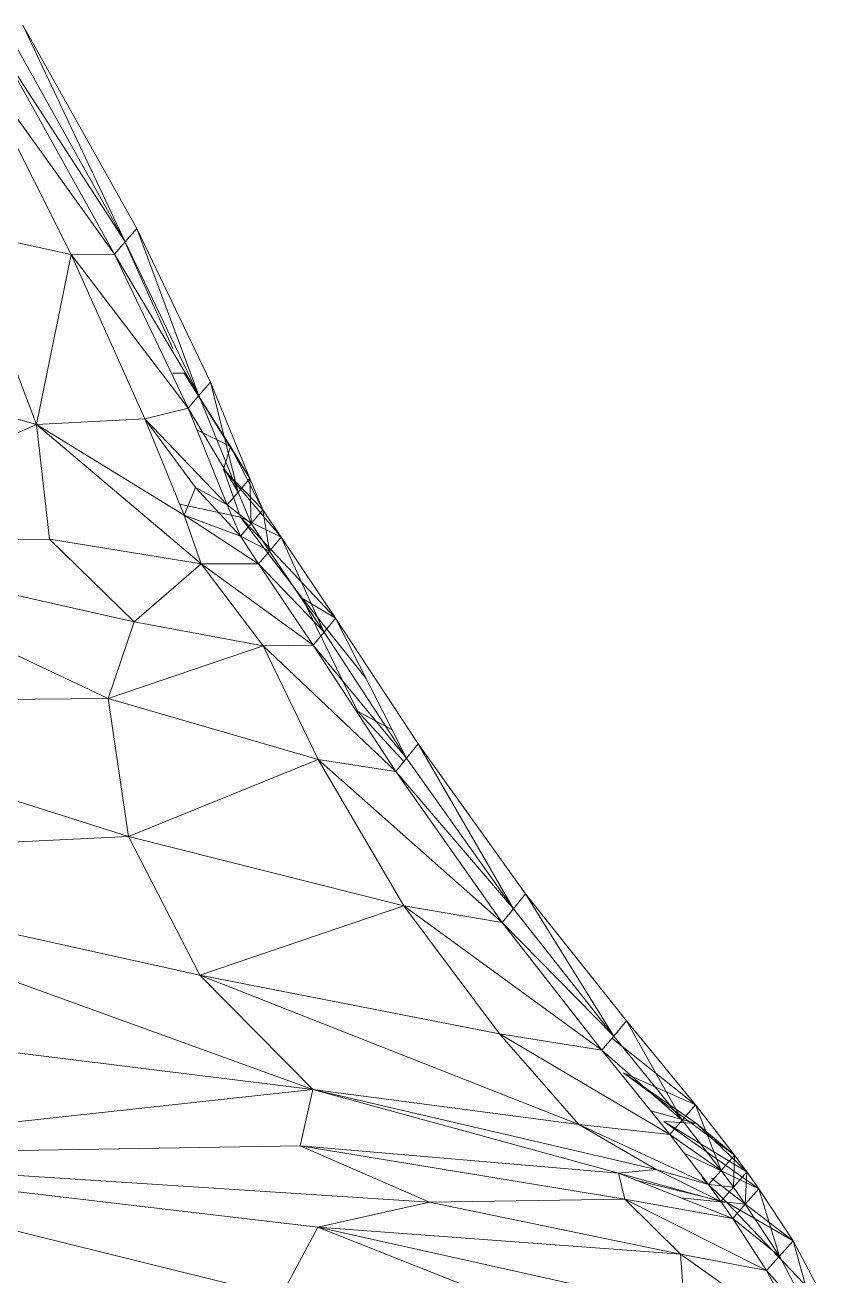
# Model space of a CAD drawing. Header units: millimetres. Extents: x -8591 to 7092, y -1621 to 14390.
# Drawn here: x -4166 to -4129.6, y 2991.4 to 3048 of the extents above; entities that cross this region are included whole.
import ezdxf

# ---------------------------------------------------------------- set-up
doc = ezdxf.new("R2010")
doc.units = ezdxf.units.MM
doc.layers.add('G-IMPT', color=8, linetype='Continuous', lineweight=9)
doc.layers.add('I-FURN', color=30, linetype='Continuous', lineweight=9)

# ---------------------------------------------------------------- blocks, each defined once
blk = doc.blocks.new('Artificial banana plant 1500mm - Family 4__C1-728657-Begane grond')
at = {"layer": 'G-IMPT'}
for p, q in [((251.765, 381.932), (246.606, 391.128)), ((251.765, 381.932), (246.606, 391.128)), ((251.243, 381.329), (246.606, 391.128)), ((251.243, 381.329), (246.606, 391.128)), ((246.102, 390.53), (251.243, 381.329)), ((251.243, 381.329), (246.102, 390.53)), ((250.758, 380.77), (244.17, 389.943)), ((250.758, 380.77), (244.17, 389.943)), ((244.17, 389.943), (248.799, 380.752)), ((244.17, 389.943), (248.799, 380.752)), ((245.63, 389.974), (251.243, 381.329)), ((245.63, 389.974), (251.243, 381.329)), ((245.63, 389.974), (250.758, 380.77)), ((245.63, 389.974), (250.758, 380.77)), ((248.799, 380.752), (243.89, 381.834)), ((248.799, 380.752), (243.89, 381.834)), ((243.89, 381.834), (247.228, 373.057)), ((243.89, 381.834), (247.228, 373.057)), ((251.765, 381.932), (251.243, 381.329)), ((251.765, 381.932), (251.243, 381.329)), ((255.098, 374.982), (251.765, 381.932)), ((255.098, 374.982), (251.765, 381.932)), ((254.573, 374.372), (251.765, 381.932)), ((254.573, 374.372), (251.765, 381.932)), ((251.243, 381.329), (250.758, 380.77)), ((251.243, 381.329), (250.758, 380.77)), ((253.401, 376.501), (251.219, 381.329)), ((253.401, 376.501), (251.219, 381.329)), ((251.243, 381.329), (254.573, 374.372)), ((254.573, 374.372), (251.243, 381.329)), ((248.799, 380.752), (247.228, 373.057)), ((248.799, 380.752), (247.228, 373.057)), ((250.758, 380.77), (248.799, 380.752)), ((250.758, 380.77), (248.799, 380.752)), ((254.085, 373.807), (248.799, 380.752)), ((254.085, 373.807), (248.799, 380.752)), ((248.799, 380.752), (252.13, 373.327)), ((248.799, 380.752), (252.13, 373.327)), ((250.758, 380.77), (254.573, 374.372)), ((250.758, 380.77), (254.573, 374.372)), ((250.758, 380.77), (254.085, 373.807)), ((250.758, 380.77), (254.085, 373.807)), ((247.228, 373.057), (232.276, 377.386)), ((247.228, 373.057), (232.276, 377.386)), ((253.906, 375.385), (253.401, 375.388)), ((253.906, 375.385), (253.401, 375.388)), ((256.876, 370.626), (253.906, 375.385)), ((256.876, 370.626), (253.906, 375.385)), ((256.007, 372.068), (253.906, 375.385)), ((256.007, 372.068), (253.906, 375.385)), ((255.098, 374.982), (254.573, 374.372)), ((255.098, 374.982), (254.573, 374.372)), ((256.876, 370.626), (255.098, 374.982)), ((256.876, 370.626), (255.098, 374.982)), ((256.35, 370.008), (255.098, 374.982)), ((256.35, 370.008), (255.098, 374.982)), ((254.573, 374.372), (254.085, 373.807)), ((254.573, 374.372), (254.085, 373.807)), ((254.573, 374.372), (256.35, 370.008)), ((256.35, 370.008), (254.573, 374.372)), ((252.13, 373.327), (247.228, 373.057)), ((252.13, 373.327), (247.228, 373.057)), ((254.085, 373.807), (252.13, 373.327)), ((254.085, 373.807), (252.13, 373.327)), ((255.862, 369.436), (252.13, 373.327)), ((255.862, 369.436), (252.13, 373.327)), ((252.13, 373.327), (254.428, 370.221)), ((252.13, 373.327), (254.428, 370.221)), ((252.13, 373.327), (253.909, 368.965)), ((252.13, 373.327), (253.909, 368.965)), ((254.085, 373.807), (256.35, 370.008)), ((254.085, 373.807), (256.35, 370.008)), ((254.085, 373.807), (255.862, 369.436)), ((254.085, 373.807), (255.862, 369.436)), ((247.228, 373.057), (235.355, 367.809)), ((247.228, 373.057), (235.355, 367.809)), ((253.909, 368.965), (247.228, 373.057)), ((253.909, 368.965), (247.228, 373.057)), ((254.676, 366.768), (247.228, 373.057)), ((254.676, 366.768), (247.228, 373.057)), ((247.228, 373.057), (247.813, 367.883)), ((247.228, 373.057), (247.813, 367.883)), ((256.007, 372.068), (254.486, 372.82)), ((256.007, 372.068), (254.486, 372.82)), ((255.687, 371.05), (256.007, 372.068)), ((255.687, 371.05), (256.007, 372.068)), ((256.876, 370.626), (256.007, 372.068)), ((256.876, 370.626), (256.007, 372.068)), ((257.469, 369.207), (256.007, 372.068)), ((257.469, 369.207), (256.007, 372.068)), ((258.292, 367.964), (255.687, 371.05)), ((258.292, 367.964), (255.687, 371.05)), ((257.469, 369.207), (255.687, 371.05)), ((257.469, 369.207), (255.687, 371.05)), ((256.454, 368.87), (255.687, 371.05)), ((256.454, 368.87), (255.687, 371.05)), ((256.876, 370.626), (256.35, 370.008)), ((256.876, 370.626), (256.35, 370.008)), ((257.469, 369.207), (256.876, 370.626)), ((257.469, 369.207), (256.876, 370.626)), ((256.943, 368.584), (256.876, 370.626)), ((256.943, 368.584), (256.876, 370.626)), ((254.428, 370.221), (253.909, 368.965)), ((254.428, 370.221), (253.909, 368.965)), ((255.862, 369.436), (254.428, 370.221)), ((255.862, 369.436), (254.428, 370.221)), ((256.455, 368.009), (254.428, 370.221)), ((256.455, 368.009), (254.428, 370.221)), ((256.35, 370.008), (255.862, 369.436)), ((256.35, 370.008), (255.862, 369.436)), ((256.35, 370.008), (256.943, 368.584)), ((256.943, 368.584), (256.35, 370.008)), ((256.454, 368.87), (253.706, 369.462)), ((256.454, 368.87), (253.706, 369.462)), ((255.862, 369.436), (256.943, 368.584)), ((255.862, 369.436), (256.943, 368.584)), ((255.862, 369.436), (256.455, 368.009)), ((255.862, 369.436), (256.455, 368.009)), ((256.455, 368.009), (253.909, 368.965)), ((256.455, 368.009), (253.909, 368.965)), ((257.278, 366.762), (253.909, 368.965)), ((257.278, 366.762), (253.909, 368.965)), ((253.909, 368.965), (254.676, 366.768)), ((253.909, 368.965), (254.676, 366.768)), ((260.761, 364.314), (256.454, 368.87)), ((260.761, 364.314), (256.454, 368.87)), ((258.292, 367.964), (256.454, 368.87)), ((258.292, 367.964), (256.454, 368.87)), ((259.264, 365.192), (256.454, 368.87)), ((259.264, 365.192), (256.454, 368.87)), ((257.469, 369.207), (256.943, 368.584)), ((257.469, 369.207), (256.943, 368.584)), ((258.292, 367.964), (257.469, 369.207)), ((258.292, 367.964), (257.469, 369.207)), ((257.767, 367.34), (257.469, 369.207)), ((257.767, 367.34), (257.469, 369.207)), ((256.943, 368.584), (256.455, 368.009)), ((256.943, 368.584), (256.455, 368.009)), ((256.943, 368.584), (257.767, 367.34)), ((257.767, 367.34), (256.943, 368.584)), ((247.813, 367.883), (235.355, 367.809)), ((247.813, 367.883), (235.355, 367.809)), ((251.65, 364.142), (235.355, 367.809)), ((251.65, 364.142), (235.355, 367.809)), ((250.467, 360.675), (235.355, 367.809)), ((250.467, 360.675), (235.355, 367.809)), ((254.676, 366.768), (247.813, 367.883)), ((254.676, 366.768), (247.813, 367.883)), ((247.813, 367.883), (251.65, 364.142)), ((247.813, 367.883), (251.65, 364.142)), ((256.455, 368.009), (257.767, 367.34)), ((256.455, 368.009), (257.767, 367.34)), ((256.455, 368.009), (257.278, 366.762)), ((256.455, 368.009), (257.278, 366.762)), ((258.292, 367.964), (257.767, 367.34)), ((258.292, 367.964), (257.767, 367.34)), ((260.761, 364.314), (258.292, 367.964)), ((260.761, 364.314), (258.292, 367.964)), ((260.236, 363.681), (258.292, 367.964)), ((260.236, 363.681), (258.292, 367.964)), ((257.767, 367.34), (257.278, 366.762)), ((257.767, 367.34), (257.278, 366.762)), ((257.767, 367.34), (260.236, 363.681)), ((260.236, 363.681), (257.767, 367.34)), ((254.676, 366.768), (251.65, 364.142)), ((254.676, 366.768), (251.65, 364.142)), ((257.278, 366.762), (254.676, 366.768)), ((257.278, 366.762), (254.676, 366.768)), ((259.749, 363.093), (254.676, 366.768)), ((259.749, 363.093), (254.676, 366.768)), ((254.676, 366.768), (257.489, 363.059)), ((254.676, 366.768), (257.489, 363.059)), ((257.278, 366.762), (260.236, 363.681)), ((257.278, 366.762), (260.236, 363.681)), ((257.278, 366.762), (259.749, 363.093)), ((257.278, 366.762), (259.749, 363.093)), ((262.148, 361.578), (259.264, 365.192)), ((262.148, 361.578), (259.264, 365.192)), ((260.761, 364.314), (259.264, 365.192)), ((260.761, 364.314), (259.264, 365.192)), ((261.752, 360.108), (259.264, 365.192)), ((261.752, 360.108), (259.264, 365.192)), ((260.761, 364.314), (260.236, 363.681)), ((260.761, 364.314), (260.236, 363.681)), ((264.501, 358.629), (260.761, 364.314)), ((264.501, 358.629), (260.761, 364.314)), ((263.974, 357.976), (260.761, 364.314)), ((263.974, 357.976), (260.761, 364.314)), ((251.65, 364.142), (250.467, 360.675)), ((251.65, 364.142), (250.467, 360.675)), ((257.489, 363.059), (251.65, 364.142)), ((257.489, 363.059), (251.65, 364.142)), ((260.236, 363.681), (259.749, 363.093)), ((260.236, 363.681), (259.749, 363.093)), ((260.236, 363.681), (263.974, 357.976)), ((263.974, 357.976), (260.236, 363.681)), ((257.489, 363.059), (250.467, 360.675)), ((257.489, 363.059), (250.467, 360.675)), ((259.749, 363.093), (257.489, 363.059)), ((259.749, 363.093), (257.489, 363.059)), ((263.485, 357.375), (257.489, 363.059)), ((263.485, 357.375), (257.489, 363.059)), ((257.489, 363.059), (259.975, 357.913)), ((257.489, 363.059), (259.975, 357.913)), ((259.749, 363.093), (263.974, 357.976)), ((259.749, 363.093), (263.974, 357.976)), ((259.749, 363.093), (263.485, 357.375)), ((259.749, 363.093), (263.485, 357.375)), ((250.467, 360.675), (232.258, 360.523)), ((250.467, 360.675), (232.258, 360.523)), ((251.398, 354.43), (232.258, 360.523)), ((251.398, 354.43), (232.258, 360.523)), ((259.975, 357.913), (250.467, 360.675)), ((259.975, 357.913), (250.467, 360.675)), ((250.467, 360.675), (251.398, 354.43)), ((250.467, 360.675), (251.398, 354.43)), ((263.851, 357.826), (261.752, 360.108)), ((263.851, 357.826), (261.752, 360.108)), ((263.321, 359.264), (261.752, 360.108)), ((263.321, 359.264), (261.752, 360.108)), ((264.501, 358.629), (263.974, 357.976)), ((264.501, 358.629), (263.974, 357.976)), ((269.353, 351.845), (264.501, 358.629)), ((269.353, 351.845), (264.501, 358.629)), ((268.803, 351.17), (264.501, 358.629)), ((268.803, 351.17), (264.501, 358.629)), ((259.975, 357.913), (251.398, 354.43)), ((259.975, 357.913), (251.398, 354.43)), ((263.485, 357.375), (259.975, 357.913)), ((263.485, 357.375), (259.975, 357.913)), ((268.29, 350.545), (259.975, 357.913)), ((268.29, 350.545), (259.975, 357.913)), ((259.975, 357.913), (263.846, 351.302)), ((259.975, 357.913), (263.846, 351.302)), ((263.974, 357.976), (263.485, 357.375)), ((263.974, 357.976), (263.485, 357.375)), ((263.974, 357.976), (268.803, 351.17)), ((268.803, 351.17), (263.974, 357.976)), ((263.485, 357.375), (268.803, 351.17)), ((263.485, 357.375), (268.803, 351.17)), ((263.485, 357.375), (268.29, 350.545)), ((263.485, 357.375), (268.29, 350.545)), ((251.398, 354.43), (230.839, 353.448)), ((251.398, 354.43), (230.839, 353.448)), ((263.846, 351.302), (251.398, 354.43)), ((263.846, 351.302), (251.398, 354.43)), ((251.398, 354.43), (254.616, 348.163)), ((251.398, 354.43), (254.616, 348.163)), ((254.616, 348.163), (230.839, 353.448)), ((254.616, 348.163), (230.839, 353.448)), ((259.729, 343.002), (230.839, 353.448)), ((259.729, 343.002), (230.839, 353.448)), ((269.353, 351.845), (268.803, 351.17)), ((269.353, 351.845), (268.803, 351.17)), ((273.922, 346.096), (269.353, 351.845)), ((273.922, 346.096), (269.353, 351.845)), ((273.341, 345.408), (269.353, 351.845)), ((273.341, 345.408), (269.353, 351.845)), ((263.846, 351.302), (254.616, 348.163)), ((263.846, 351.302), (254.616, 348.163)), ((268.29, 350.545), (263.846, 351.302)), ((268.29, 350.545), (263.846, 351.302)), ((272.8, 344.771), (263.846, 351.302)), ((272.8, 344.771), (263.846, 351.302)), ((263.846, 351.302), (268.172, 345.518)), ((263.846, 351.302), (268.172, 345.518)), ((268.803, 351.17), (268.29, 350.545)), ((268.803, 351.17), (268.29, 350.545)), ((268.803, 351.17), (273.341, 345.408)), ((273.341, 345.408), (268.803, 351.17)), ((268.29, 350.545), (273.341, 345.408)), ((268.29, 350.545), (273.341, 345.408)), ((268.29, 350.545), (272.8, 344.771)), ((268.29, 350.545), (272.8, 344.771)), ((268.172, 345.518), (254.616, 348.163)), ((268.172, 345.518), (254.616, 348.163)), ((271.763, 341.406), (254.616, 348.163)), ((271.763, 341.406), (254.616, 348.163)), ((254.616, 348.163), (259.729, 343.002)), ((254.616, 348.163), (259.729, 343.002)), ((259.729, 343.002), (228.198, 346.89)), ((259.729, 343.002), (228.198, 346.89)), ((273.922, 346.096), (273.341, 345.408)), ((273.922, 346.096), (273.341, 345.408)), ((277.039, 342.298), (273.922, 346.096)), ((277.039, 342.298), (273.922, 346.096)), ((276.441, 341.605), (273.922, 346.096)), ((276.441, 341.605), (273.922, 346.096)), ((272.8, 344.771), (268.172, 345.518)), ((272.8, 344.771), (268.172, 345.518)), ((275.882, 340.961), (268.172, 345.518)), ((275.882, 340.961), (268.172, 345.518)), ((268.172, 345.518), (271.763, 341.406)), ((268.172, 345.518), (271.763, 341.406)), ((273.341, 345.408), (272.8, 344.771)), ((273.341, 345.408), (272.8, 344.771)), ((277.039, 342.298), (273.263, 345.316)), ((277.039, 342.298), (273.263, 345.316)), ((273.341, 345.408), (276.441, 341.605)), ((276.441, 341.605), (273.341, 345.408)), ((272.8, 344.771), (276.441, 341.605)), ((272.8, 344.771), (276.441, 341.605)), ((272.8, 344.771), (275.882, 340.961)), ((272.8, 344.771), (275.882, 340.961)), ((278.803, 340.032), (273.779, 343.743)), ((278.803, 340.032), (273.779, 343.743)), ((277.082, 341.453), (273.779, 343.743)), ((277.082, 341.453), (273.779, 343.743)), ((277.039, 342.298), (273.779, 343.743)), ((277.039, 342.298), (273.779, 343.743)), ((259.729, 343.002), (232.468, 340.02)), ((259.729, 343.002), (232.468, 340.02)), ((259.729, 343.002), (259.151, 340.445)), ((259.729, 343.002), (259.151, 340.445)), ((271.763, 341.406), (259.729, 343.002)), ((271.763, 341.406), (259.729, 343.002)), ((275.262, 339.371), (259.729, 343.002)), ((275.262, 339.371), (259.729, 343.002)), ((273.558, 339.209), (259.729, 343.002)), ((273.558, 339.209), (259.729, 343.002)), ((277.039, 342.298), (276.441, 341.605)), ((277.039, 342.298), (276.441, 341.605)), ((278.803, 340.032), (277.039, 342.298)), ((278.803, 340.032), (277.039, 342.298)), ((278.195, 339.337), (277.039, 342.298)), ((278.195, 339.337), (277.039, 342.298)), ((277.082, 341.453), (275.015, 342.033)), ((277.082, 341.453), (275.015, 342.033)), ((275.882, 340.961), (271.763, 341.406)), ((275.882, 340.961), (271.763, 341.406)), ((277.627, 338.693), (271.763, 341.406)), ((277.627, 338.693), (271.763, 341.406)), ((271.763, 341.406), (275.262, 339.371)), ((271.763, 341.406), (275.262, 339.371)), ((279.908, 338.502), (275.607, 341.55)), ((279.908, 338.502), (275.607, 341.55)), ((279.363, 339.268), (275.607, 341.55)), ((279.363, 339.268), (275.607, 341.55)), ((275.607, 341.55), (277.082, 341.453)), ((275.607, 341.55), (277.082, 341.453)), ((276.441, 341.605), (275.882, 340.961)), ((276.441, 341.605), (275.882, 340.961)), ((276.441, 341.605), (278.195, 339.337)), ((278.195, 339.337), (276.441, 341.605)), ((278.803, 340.032), (277.082, 341.453)), ((278.803, 340.032), (277.082, 341.453)), ((279.363, 339.268), (277.082, 341.453)), ((279.363, 339.268), (277.082, 341.453)), ((275.882, 340.961), (278.195, 339.337)), ((275.882, 340.961), (278.195, 339.337)), ((275.882, 340.961), (277.627, 338.693)), ((275.882, 340.961), (277.627, 338.693)), ((259.151, 340.445), (232.468, 340.02)), ((259.151, 340.445), (232.468, 340.02)), ((265.002, 337.894), (232.468, 340.02)), ((265.002, 337.894), (232.468, 340.02)), ((259.952, 336.767), (232.468, 340.02)), ((259.952, 336.767), (232.468, 340.02)), ((258.282, 333.63), (232.468, 340.02)), ((258.282, 333.63), (232.468, 340.02)), ((273.558, 339.209), (259.151, 340.445)), ((273.558, 339.209), (259.151, 340.445)), ((273.842, 338.04), (259.151, 340.445)), ((273.842, 338.04), (259.151, 340.445)), ((259.151, 340.445), (265.002, 337.894)), ((259.151, 340.445), (265.002, 337.894)), ((279.908, 338.502), (276.528, 340.122)), ((279.908, 338.502), (276.528, 340.122)), ((278.803, 340.032), (278.195, 339.337)), ((278.803, 340.032), (278.195, 339.337)), ((278.752, 338.572), (278.803, 340.032)), ((278.752, 338.572), (278.803, 340.032)), ((279.363, 339.268), (278.803, 340.032)), ((279.363, 339.268), (278.803, 340.032)), ((275.262, 339.371), (273.558, 339.209)), ((275.262, 339.371), (273.558, 339.209)), ((278.182, 337.929), (273.558, 339.209)), ((278.182, 337.929), (273.558, 339.209)), ((278.722, 337.163), (273.558, 339.209)), ((278.722, 337.163), (273.558, 339.209)), ((273.558, 339.209), (273.842, 338.04)), ((273.558, 339.209), (273.842, 338.04)), ((278.453, 337.887), (274.344, 338.897)), ((278.453, 337.887), (274.344, 338.897)), ((277.627, 338.693), (275.262, 339.371)), ((277.627, 338.693), (275.262, 339.371)), ((278.182, 337.929), (275.262, 339.371)), ((278.182, 337.929), (275.262, 339.371)), ((278.453, 337.887), (277.349, 338.989)), ((278.453, 337.887), (277.349, 338.989)), ((278.195, 339.337), (277.627, 338.693)), ((278.195, 339.337), (277.627, 338.693)), ((281.455, 336.149), (277.769, 338.989)), ((281.455, 336.149), (277.769, 338.989)), ((278.195, 339.337), (278.752, 338.572)), ((278.752, 338.572), (278.195, 339.337)), ((279.363, 339.268), (278.752, 338.572)), ((279.363, 339.268), (278.752, 338.572)), ((279.294, 337.806), (279.363, 339.268)), ((279.294, 337.806), (279.363, 339.268)), ((279.908, 338.502), (279.363, 339.268)), ((279.908, 338.502), (279.363, 339.268)), ((277.627, 338.693), (278.752, 338.572)), ((277.627, 338.693), (278.752, 338.572)), ((277.627, 338.693), (278.182, 337.929)), ((277.627, 338.693), (278.182, 337.929)), ((278.752, 338.572), (278.182, 337.929)), ((278.752, 338.572), (278.182, 337.929)), ((278.752, 338.572), (279.294, 337.806)), ((279.294, 337.806), (278.752, 338.572)), ((279.908, 338.502), (279.294, 337.806)), ((279.908, 338.502), (279.294, 337.806)), ((281.455, 336.149), (279.908, 338.502)), ((281.455, 336.149), (279.908, 338.502)), ((280.834, 335.453), (279.908, 338.502)), ((280.834, 335.453), (279.908, 338.502)), ((265.002, 337.894), (259.952, 336.767)), ((265.002, 337.894), (259.952, 336.767)), ((273.842, 338.04), (265.002, 337.894)), ((273.842, 338.04), (265.002, 337.894)), ((276.36, 335.543), (265.002, 337.894)), ((276.36, 335.543), (265.002, 337.894)), ((278.722, 337.163), (273.842, 338.04)), ((278.722, 337.163), (273.842, 338.04)), ((280.255, 334.811), (273.842, 338.04)), ((280.255, 334.811), (273.842, 338.04)), ((273.842, 338.04), (276.36, 335.543)), ((273.842, 338.04), (276.36, 335.543)), ((278.453, 337.887), (276.363, 338.097)), ((278.453, 337.887), (276.363, 338.097)), ((278.182, 337.929), (279.294, 337.806)), ((278.182, 337.929), (279.294, 337.806)), ((278.182, 337.929), (278.722, 337.163)), ((278.182, 337.929), (278.722, 337.163)), ((283.169, 332.931), (278.453, 337.887)), ((283.169, 332.931), (278.453, 337.887)), ((281.455, 336.149), (278.453, 337.887)), ((281.455, 336.149), (278.453, 337.887)), ((279.294, 337.806), (278.722, 337.163)), ((279.294, 337.806), (278.722, 337.163)), ((279.294, 337.806), (280.834, 335.453)), ((280.834, 335.453), (279.294, 337.806)), ((278.722, 337.163), (280.834, 335.453)), ((278.722, 337.163), (280.834, 335.453)), ((278.722, 337.163), (280.255, 334.811)), ((278.722, 337.163), (280.255, 334.811)), ((259.952, 336.767), (258.282, 333.63)), ((259.952, 336.767), (258.282, 333.63)), ((276.36, 335.543), (259.952, 336.767)), ((276.36, 335.543), (259.952, 336.767)), ((276.547, 333.079), (259.952, 336.767)), ((276.547, 333.079), (259.952, 336.767)), ((277.142, 329.985), (259.952, 336.767)), ((277.142, 329.985), (259.952, 336.767)), ((281.455, 336.149), (280.834, 335.453)), ((281.455, 336.149), (280.834, 335.453)), ((283.169, 332.931), (281.455, 336.149)), ((283.169, 332.931), (281.455, 336.149)), ((282.542, 332.239), (281.455, 336.149)), ((282.542, 332.239), (281.455, 336.149)), ((280.255, 334.811), (276.36, 335.543)), ((280.255, 334.811), (276.36, 335.543)), ((281.958, 331.599), (276.36, 335.543)), ((281.958, 331.599), (276.36, 335.543)), ((276.36, 335.543), (276.547, 333.079)), ((276.36, 335.543), (276.547, 333.079)), ((280.834, 335.453), (280.255, 334.811)), ((280.834, 335.453), (280.255, 334.811)), ((280.834, 335.453), (282.542, 332.239)), ((282.542, 332.239), (280.834, 335.453)), ((280.255, 334.811), (282.542, 332.239)), ((280.255, 334.811), (282.542, 332.239)), ((280.255, 334.811), (281.958, 331.599)), ((280.255, 334.811), (281.958, 331.599))]:
    blk.add_line(p, q, dxfattribs=at)
blk = doc.blocks.new('Artificial banana plant 1500mm - Family 4__C2-728658-Begane grond')
blk.add_blockref('Artificial banana plant 1500mm - Family 4__C1-728657-Begane grond', (0, 0))
blk = doc.blocks.new('Artificial banana plant 1500mm - Family 4-728656-Begane grond')
blk.add_blockref('Artificial banana plant 1500mm - Family 4__C2-728658-Begane grond', (0, 0))
blk = doc.blocks.new('Artificial banana plant 1500mm - Ny märkning-728662-Begane grond')
blk.add_blockref('Artificial banana plant 1500mm - Family 4-728656-Begane grond', (0, 0))

msp = doc.modelspace()

# ---------------------------------------------------------------- block references
at = {"layer": 'I-FURN'}
msp.add_blockref('Artificial banana plant 1500mm - Ny märkning-728662-Begane grond', (-4412.758, 2656.875), dxfattribs=at)

doc.saveas('drawing.dxf')
